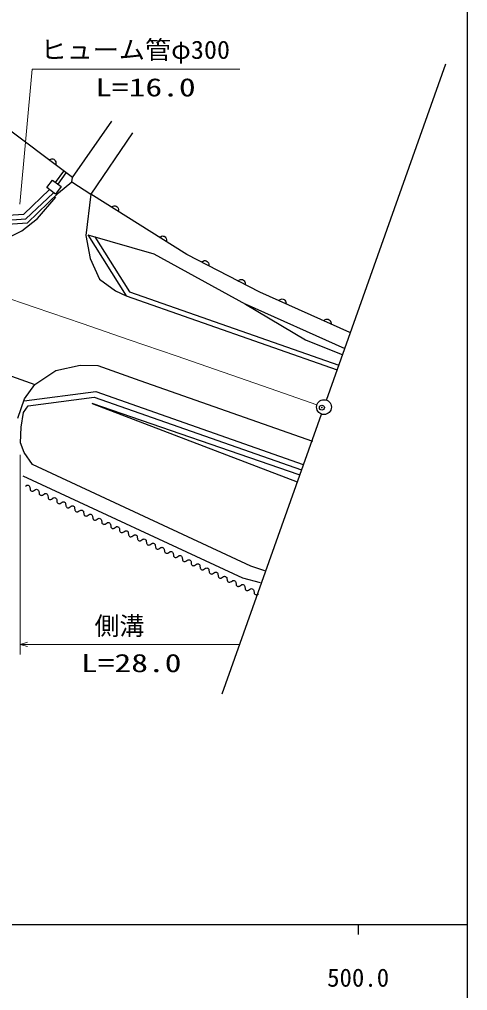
# Model space of a CAD drawing. Units: millimetres, scale not verified. Extents: x 40000 to 680000, y 20000 to 380000.
# Drawn here: x 533958 to 579000, y 198357 to 296001 of the extents above; entities that cross this region are included whole.
import ezdxf
from ezdxf.enums import TextEntityAlignment as Align

# ---------------------------------------------------------------- set-up
doc = ezdxf.new("R2010")
doc.units = ezdxf.units.MM
doc.header["$LTSCALE"] = 1000
doc.header["$PDMODE"] = 32
doc.header["$PDSIZE"] = 500
doc.linetypes.add('CHAIN', pattern=[18.5, 12, -1.5, 3.5, -1.5])
for name, color, linetype, lineweight in [('M-BGD', 7, 'Continuous', 25), ('M-BMK', 2, 'CHAIN', 13), ('M-BMK-OTRS', 5, 'Continuous', 25), ('M-BMK-SRVR', 3, 'Continuous', 25), ('M-STR-HTXT', 7, 'Continuous', 13), ('M-TTL-BAND', 7, 'Continuous', 25)]:
    doc.layers.add(name, color=color, linetype=linetype, lineweight=lineweight)
doc.layers.add('M-OTRS', color=6, linetype='Continuous')
doc.styles.add('ＭＳ ゴシック', font='')
doc.styles.get('ＭＳ ゴシック').set_extended_font_data('MS Gothic')

msp = doc.modelspace()

# ---------------------------------------------------------------- linework, layer by layer
at = {"layer": 'M-BGD'}
for p, q in [((539276, 280118), (527130, 289219)), ((539276, 280118), (543245, 285760)), ((545334, 284599), (541134, 278446)), ((537597, 279609), (538431, 280742)), ((537838, 279431), (538672, 280564)), ((536713, 279086), (537288, 279850)), ((537288, 279850), (538147, 279202)), ((537879, 278577), (539221, 279658)), ((539221, 279658), (539276, 280118)), ((539221, 279658), (541134, 278446)), ((534405, 276430), (536993, 278903)), ((534618, 275942), (537338, 278542)), ((534774, 275552), (537879, 278577)), ((537572, 278439), (536713, 279086)), ((537057, 278827), (537062, 278831)), ((538147, 279202), (537572, 278439)), ((541134, 278446), (540644, 274291)), ((550792, 272354), (541134, 278446)), ((535781, 276000), (537602, 278131)), ((528844, 276089), (534405, 276430)), ((528761, 275583), (534618, 275942)), ((528905, 275151), (534774, 275552)), ((534192, 274760), (535781, 276000)), ((532526, 273907), (534192, 274760)), ((540644, 274291), (541062, 271969)), ((540830, 274337), (544684, 268208)), ((540830, 274337), (547470, 272433)), ((541551, 274131), (545014, 268622)), ((547470, 272433), (556664, 267372)), ((541062, 271969), (541991, 269880)), ((558109, 268566), (550792, 272354)), ((541991, 269880), (543616, 268719)), ((543616, 268719), (544684, 268208)), ((545014, 268622), (566069, 261251)), ((567173, 264517), (558109, 268566)), ((544684, 268208), (565904, 260779)), ((556664, 267372), (562700, 263797)), ((566693, 262868), (556664, 267372)), ((562700, 263797), (566461, 262265)), ((530282, 261155), (535521, 259291)), ((535521, 259291), (537608, 260711)), ((537608, 260711), (540050, 261244)), ((540050, 261244), (541826, 261200)), ((541826, 261200), (546044, 259690)), ((534456, 257870), (535521, 259291)), ((546044, 259690), (563419, 253607)), ((533790, 255916), (534456, 257870)), ((534437, 257666), (541638, 258576)), ((534823, 257141), (541473, 258024)), ((541473, 258024), (562303, 250713)), ((541638, 258576), (562469, 251237)), ((534382, 256479), (534823, 257141)), ((541252, 257390), (561862, 249499)), ((562082, 250216), (541252, 257390)), ((534134, 255017), (534382, 256479)), ((534079, 253444), (534134, 255017)), ((534437, 252451), (534079, 253444)), ((535288, 251261), (534437, 252451)), ((557206, 241015), (535288, 251261)), ((534302, 250111), (556384, 239864)), ((558631, 240576), (557206, 241015)), ((556384, 239864), (558138, 239371))]:
    msp.add_line(p, q, dxfattribs=at)
for points in [[(536932, 281875), (537013, 281929), (537098, 281963), (537211, 281988), (537310, 281973), (537403, 281939), (537502, 281865), (537560, 281786), (537602, 281695), (537611, 281578), (537603, 281487), (537572, 281395)], [(543210, 277137), (543286, 277198), (543368, 277238), (543479, 277272), (543579, 277265), (543674, 277239), (543779, 277173), (543843, 277099), (543892, 277011), (543911, 276895), (543910, 276804), (543886, 276710)], [(548039, 274091), (548115, 274152), (548197, 274192), (548308, 274226), (548408, 274219), (548503, 274193), (548608, 274127), (548672, 274053), (548721, 273965), (548740, 273849), (548739, 273758), (548715, 273664)], [(552266, 271591), (552337, 271658), (552415, 271705), (552523, 271748), (552623, 271751), (552720, 271732), (552830, 271675), (552900, 271607), (552956, 271524), (552985, 271410), (552992, 271319), (552976, 271223)], [(555925, 269697), (555995, 269764), (556074, 269811), (556182, 269854), (556282, 269856), (556378, 269838), (556489, 269781), (556559, 269713), (556615, 269630), (556644, 269516), (556651, 269424), (556635, 269329)], [(560010, 267716), (560077, 267787), (560153, 267839), (560258, 267888), (560358, 267896), (560455, 267884), (560568, 267833), (560643, 267769), (560703, 267689), (560739, 267577), (560751, 267486), (560741, 267390)], [(564542, 265692), (564609, 265763), (564684, 265815), (564790, 265864), (564890, 265872), (564987, 265859), (565100, 265809), (565174, 265745), (565235, 265665), (565271, 265553), (565283, 265462), (565272, 265366)], [(534565, 249074), (534663, 249138), (534718, 249162), (534779, 249172), (534845, 249160), (534901, 249134), (534946, 249095), (534982, 249043), (535000, 248982), (535030, 248750), (535053, 248693), (535077, 248646), (535127, 248601), (535190, 248572), (535254, 248562), (535315, 248575), (535367, 248594), (535465, 248658)], [(535465, 248658), (535563, 248722), (535618, 248746), (535680, 248756), (535745, 248744), (535802, 248718), (535846, 248679), (535882, 248626), (535901, 248566), (535930, 248334), (535953, 248277), (535978, 248230), (536028, 248185), (536091, 248156), (536154, 248146), (536215, 248158), (536268, 248178), (536365, 248242)], [(536365, 248242), (536463, 248306), (536518, 248330), (536580, 248339), (536646, 248328), (536702, 248302), (536746, 248262), (536782, 248210), (536801, 248150), (536830, 247918), (536853, 247861), (536878, 247814), (536928, 247769), (536991, 247740), (537055, 247729), (537115, 247742), (537168, 247762), (537266, 247826)], [(537266, 247826), (537364, 247890), (537418, 247914), (537480, 247923), (537546, 247912), (537602, 247886), (537647, 247846), (537683, 247794), (537701, 247734), (537730, 247502), (537753, 247445), (537778, 247398), (537828, 247353), (537891, 247324), (537955, 247313), (538015, 247326), (538068, 247346), (538166, 247410)], [(538166, 247410), (538264, 247474), (538319, 247497), (538380, 247507), (538446, 247496), (538502, 247470), (538547, 247430), (538583, 247378), (538601, 247318), (538631, 247085), (538654, 247029), (538678, 246982), (538728, 246937), (538792, 246907), (538855, 246897), (538916, 246910), (538968, 246929), (539066, 246993)], [(539066, 246993), (539164, 247057), (539219, 247081), (539281, 247091), (539346, 247080), (539403, 247054), (539447, 247014), (539483, 246962), (539502, 246901), (539531, 246669), (539554, 246612), (539579, 246565), (539629, 246520), (539692, 246491), (539755, 246481), (539816, 246494), (539869, 246513), (539966, 246577)], [(539966, 246577), (540064, 246641), (540119, 246665), (540181, 246675), (540247, 246664), (540303, 246638), (540347, 246598), (540383, 246546), (540402, 246485), (540431, 246253), (540454, 246196), (540479, 246149), (540529, 246104), (540592, 246075), (540656, 246065), (540716, 246078), (540769, 246097), (540867, 246161)], [(540867, 246161), (540965, 246225), (541019, 246249), (541081, 246259), (541147, 246247), (541203, 246221), (541248, 246182), (541284, 246130), (541302, 246069), (541332, 245837), (541354, 245780), (541379, 245733), (541429, 245688), (541492, 245659), (541556, 245649), (541616, 245662), (541669, 245681), (541767, 245745)], [(541767, 245745), (541865, 245809), (541920, 245833), (541981, 245843), (542047, 245831), (542103, 245805), (542148, 245766), (542184, 245713), (542202, 245653), (542232, 245421), (542255, 245364), (542279, 245317), (542330, 245272), (542393, 245243), (542456, 245233), (542517, 245246), (542569, 245265), (542667, 245329)], [(542667, 245329), (542765, 245393), (542820, 245417), (542882, 245426), (542947, 245415), (543004, 245389), (543048, 245349), (543084, 245297), (543103, 245237), (543132, 245005), (543155, 244948), (543180, 244901), (543230, 244856), (543293, 244827), (543356, 244816), (543417, 244829), (543470, 244849), (543568, 244913)], [(543568, 244913), (543665, 244977), (543720, 245001), (543782, 245010), (543848, 244999), (543904, 244973), (543948, 244933), (543984, 244881), (544003, 244821), (544032, 244589), (544055, 244532), (544080, 244485), (544130, 244440), (544193, 244411), (544257, 244400), (544317, 244413), (544370, 244433), (544468, 244497)], [(544468, 244497), (544566, 244561), (544620, 244585), (544682, 244594), (544748, 244583), (544804, 244557), (544849, 244517), (544885, 244465), (544903, 244405), (544933, 244173), (544955, 244116), (544980, 244069), (545030, 244024), (545093, 243994), (545157, 243984), (545217, 243997), (545270, 244017), (545368, 244081)], [(545368, 244081), (545466, 244145), (545521, 244168), (545582, 244178), (545648, 244167), (545705, 244141), (545749, 244101), (545785, 244049), (545803, 243989), (545833, 243756), (545856, 243699), (545880, 243653), (545931, 243607), (545994, 243578), (546057, 243568), (546118, 243581), (546170, 243600), (546268, 243664)], [(546268, 243664), (546366, 243728), (546421, 243752), (546483, 243762), (546549, 243751), (546605, 243725), (546649, 243685), (546685, 243633), (546704, 243572), (546733, 243340), (546756, 243283), (546781, 243236), (546831, 243191), (546894, 243162), (546957, 243152), (547018, 243165), (547071, 243184), (547169, 243248)], [(547169, 243248), (547266, 243312), (547321, 243336), (547383, 243346), (547449, 243335), (547505, 243309), (547550, 243269), (547586, 243217), (547604, 243156), (547633, 242924), (547656, 242867), (547681, 242820), (547731, 242775), (547794, 242746), (547858, 242736), (547918, 242749), (547971, 242768), (548069, 242832)], [(548069, 242832), (548167, 242896), (548221, 242920), (548283, 242930), (548349, 242918), (548405, 242892), (548450, 242853), (548486, 242801), (548504, 242740), (548534, 242508), (548556, 242451), (548581, 242404), (548631, 242359), (548694, 242330), (548758, 242320), (548819, 242333), (548871, 242352), (548969, 242416)], [(548969, 242416), (549067, 242480), (549122, 242504), (549183, 242514), (549249, 242502), (549306, 242476), (549350, 242437), (549386, 242384), (549405, 242324), (549434, 242092), (549457, 242035), (549481, 241988), (549532, 241943), (549595, 241914), (549658, 241904), (549719, 241917), (549771, 241936), (549869, 242000)], [(549869, 242000), (549967, 242064), (550022, 242088), (550084, 242097), (550150, 242086), (550206, 242060), (550250, 242020), (550286, 241968), (550305, 241908), (550334, 241676), (550357, 241619), (550382, 241572), (550432, 241527), (550495, 241498), (550558, 241487), (550619, 241500), (550672, 241520), (550770, 241584)], [(550770, 241584), (550867, 241648), (550922, 241672), (550984, 241681), (551050, 241670), (551106, 241644), (551151, 241604), (551187, 241552), (551205, 241492), (551234, 241260), (551257, 241203), (551282, 241156), (551332, 241111), (551395, 241082), (551459, 241071), (551519, 241084), (551572, 241104), (551670, 241168)], [(551670, 241168), (551768, 241232), (551822, 241256), (551884, 241265), (551950, 241254), (552006, 241228), (552051, 241188), (552087, 241136), (552105, 241076), (552135, 240844), (552157, 240787), (552182, 240740), (552232, 240695), (552295, 240665), (552359, 240655), (552420, 240668), (552472, 240687), (552570, 240751)], [(552570, 240751), (552668, 240816), (552723, 240839), (552785, 240849), (552850, 240838), (552907, 240812), (552951, 240772), (552987, 240720), (553006, 240659), (553035, 240427), (553058, 240370), (553082, 240323), (553133, 240278), (553196, 240249), (553259, 240239), (553320, 240252), (553372, 240271), (553470, 240335)], [(553470, 240335), (553568, 240399), (553623, 240423), (553685, 240433), (553751, 240422), (553807, 240396), (553851, 240356), (553887, 240304), (553906, 240243), (553935, 240011), (553958, 239954), (553983, 239907), (554033, 239862), (554096, 239833), (554159, 239823), (554220, 239836), (554273, 239855), (554371, 239919)], [(554371, 239919), (554468, 239983), (554523, 240007), (554585, 240017), (554651, 240005), (554707, 239979), (554752, 239940), (554788, 239888), (554806, 239827), (554835, 239595), (554858, 239538), (554883, 239491), (554933, 239446), (554996, 239417), (555060, 239407), (555120, 239420), (555173, 239439), (555271, 239503)], [(555271, 239503), (555369, 239567), (555423, 239591), (555485, 239601), (555551, 239589), (555607, 239563), (555652, 239524), (555688, 239472), (555706, 239411), (555736, 239179), (555758, 239122), (555783, 239075), (555833, 239030), (555896, 239001), (555960, 238991), (556021, 239004), (556073, 239023), (556171, 239087)], [(556171, 239087), (556269, 239151), (556324, 239175), (556386, 239185), (556451, 239173), (556508, 239147), (556552, 239108), (556588, 239055), (556607, 238995), (556636, 238763), (556659, 238706), (556683, 238659), (556734, 238614), (556797, 238585), (556860, 238575), (556921, 238587), (556973, 238607), (557071, 238671)], [(557071, 238671), (557169, 238735), (557224, 238759), (557286, 238768), (557352, 238757), (557408, 238731), (557452, 238691), (557488, 238639), (557507, 238579), (557536, 238347), (557559, 238290), (557584, 238243), (557634, 238198), (557697, 238169), (557760, 238158), (557821, 238171), (557874, 238191), (557972, 238255)]]:
    msp.add_lwpolyline(points, dxfattribs=at)
at = {"layer": 'M-BMK'}
msp.add_lwpolyline([(563858, 257265), (559144, 258900), (554420, 260537), (549705, 262168), (544979, 263797), (540260, 265416), (535532, 267036), (530814, 268655), (526091, 270289), (521383, 271937), (516669, 273599), (511965, 275257), (507248, 276909), (502536, 278547), (497809, 280176), (493088, 281788), (488352, 283389), (483626, 284988), (478904, 286629), (475429, 287892), (471974, 289212), (470894, 289634), (469814, 290058)], dxfattribs=at)
at = {"layer": 'M-BMK-OTRS'}
for p, q in [((564818, 257728), (576809, 291535)), ((554339, 228186), (564316, 256314))]:
    msp.add_line(p, q, dxfattribs=at)
at = {"layer": 'M-BMK-SRVR'}
msp.add_circle((564567, 257021), 746, dxfattribs=at)
at = {"layer": 'M-OTRS'}
msp.add_point((564356, 256969), dxfattribs=at)
at = {"layer": 'M-STR-HTXT'}
for p, q in [((533999, 277421), (535242, 290985)), ((535242, 290985), (556096, 290985)), ((534028, 252212), (534028, 232160)), ((534028, 233160), (556103, 233160))]:
    msp.add_line(p, q, dxfattribs=at)
msp.add_lwpolyline([(534778, 232945), (534028, 233160), (534778, 233374)], dxfattribs=at)
at = {"layer": 'M-TTL-BAND'}
for p, q in [((579000, 20000), (579000, 370000)), ((40000, 205000), (579000, 205000)), ((568000, 205000), (568000, 204000))]:
    msp.add_line(p, q, dxfattribs=at)

# ---------------------------------------------------------------- texts
at = {"layer": 'M-STR-HTXT', "style": 'ＭＳ ゴシック'}
for s, width, p in [('ヒューム管φ300', 1.05, (536076, 291485)), ('L=16.0', 1.35, (541572, 287707)), ('L=28.0', 1.35, (540144, 229825))]:
    msp.add_text(s, height=1833, dxfattribs=dict(at, width=width)).set_placement(p, align=Align.BOTTOM_LEFT)
msp.add_text('側溝', height=1833, dxfattribs=at).set_placement((541509, 233560), align=Align.BOTTOM_LEFT)
at = {"layer": 'M-TTL-BAND', "style": 'ＭＳ ゴシック'}
msp.add_text('500.0', height=1833, dxfattribs=at).set_placement((568000, 198195), align=Align.BOTTOM_CENTER)
msp.add_text('500.0', height=1833, dxfattribs=at).set_placement((568000, 198195), align=Align.BOTTOM_CENTER)

doc.saveas('drawing.dxf')
